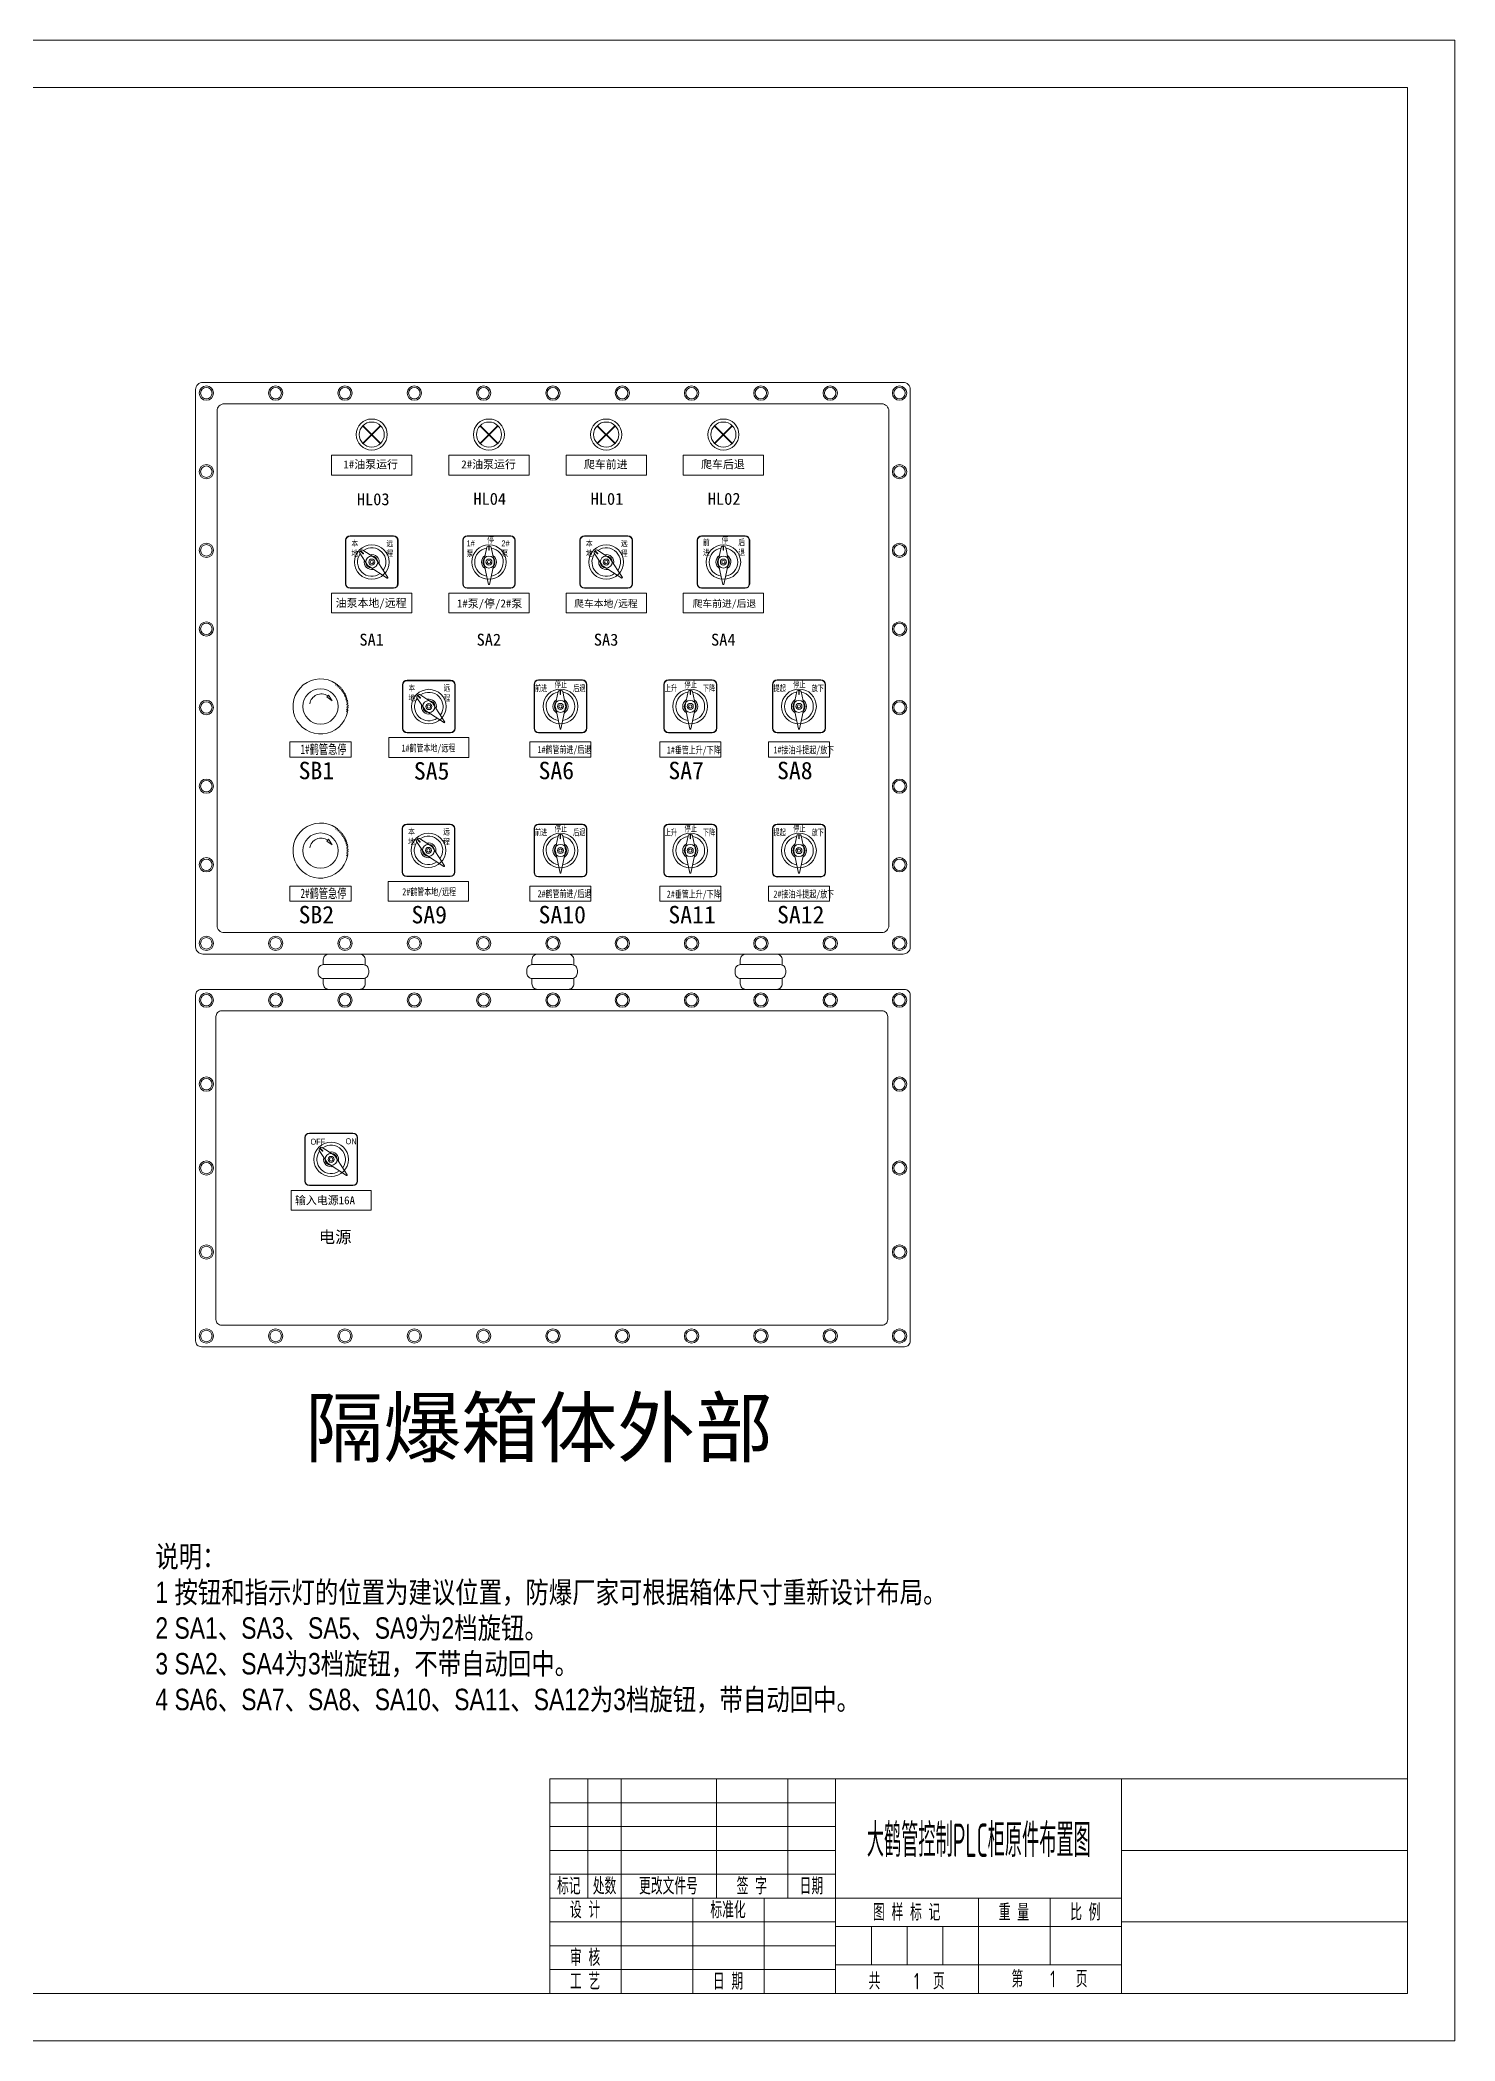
# Model space of a CAD drawing. Header units: millimetres. Extents: x 43457 to 72822, y 60284 to 123188.
# Drawn here: x 45437 to 47417, y 60284 to 63084 of the extents above; entities that cross this region are included whole.
import ezdxf
from ezdxf.enums import TextEntityAlignment as Align

# ---------------------------------------------------------------- set-up
doc = ezdxf.new("R2010")
doc.units = ezdxf.units.MM
doc.header["$LTSCALE"] = 10
doc.layers.get('0').update_dxf_attribs({"lineweight": 18})
for name, color, linetype, lineweight in [('1轮廓实线层', 7, 'Continuous', 18), ('2细线层', 4, 'Continuous', 18), ('6文字层', 3, 'Continuous', 18), ('图框层', 7, 'Continuous', 18), ('尺寸线层', 3, 'Continuous', 18)]:
    doc.layers.add(name, color=color, linetype=linetype, lineweight=lineweight)
doc.styles.add('FS', font='')
doc.styles.add('PC_TEXTSTYLE', font='', dxfattribs={"width": 0.8})
doc.styles.get("Standard").update_dxf_attribs({"font": 'isocp.shx', "width": 0.707, "bigfont": 'hztxt.shx'})
doc.styles.add('宋体', font='')
doc.styles.add('长仿宋', font='', dxfattribs={"width": 0.7, "height": 5})
doc.styles.get('FS').set_extended_font_data('SimSun')
doc.styles.get('PC_TEXTSTYLE').set_extended_font_data('幼圆')
doc.styles.get('宋体').set_extended_font_data('SimSun')
doc.styles.get('长仿宋').set_extended_font_data('SimSun')

# ---------------------------------------------------------------- blocks, each defined once
blk = doc.blocks.new('本地远程')
for p, q in [((-35, 29), (-35, -29)), ((-34.5, -29), (-34.5, 29)), ((29, 35), (-29, 35)), ((-29, 34.5), (29, 34.5)), ((34.5, 29), (34.5, -29)), ((35, -29), (35, 29)), ((-5.5, -4.1), (-16, 11.8)), ((-14.1, 15.6), (-15.6, 14.1)), ((-15, 14.7), (-11.5, 11.1)), ((-14.7, 15), (-11.1, 11.5)), ((-11.8, 16), (4.1, 5.5)), ((21.5, -20.7), (5.5, 4.1)), ((-4.1, -5.5), (20.7, -21.5)), ((20.9, -21.5), (21.5, -20.9)), ((29, -34.5), (-29, -34.5)), ((-29, -35), (29, -35))]:
    blk.add_line(p, q)
for radius in [23, 8, 4, 2.25]:
    blk.add_circle((0, 0), radius)
for centre, radius, start, end in [((-29, 29), 6, 90, 180), ((-29, 29), 5.5, 90, 180), ((29, 29), 6, 0, 90), ((29, 29), 5.5, 0, 90), ((0, 0), 19, 144.8684, 305.9981), ((-14.2, 12.7), 2, 135, 206.5651), ((-12.7, 14.2), 2, 63.4349, 135), ((-11.3, 11.3), 0.25, 225, 45), ((0, 0), 19, 324.0019, 125.1316), ((0, 0), 10, 166.6435, 283.8145), ((0, 0), 10, 346.1855, 103.3565), ((1.3, 1.3), 5, 32.9777, 56.6397), ((-1.3, -1.3), 5, 213.3603, 237.0223), ((20.8, -21.3), 0.2, 237.1169, 315), ((21.3, -20.8), 0.2, 315, 32.8831), ((-29, -29), 6, 180, 270), ((-29, -29), 5.5, 180, 270), ((29, -29), 5.5, 270, 0), ((29, -29), 6, 270, 0)]:
    blk.add_arc(centre, radius, start, end)
at = {"char_height": 8, "attachment_point": 1, "style": 'PC_TEXTSTYLE'}
for s, insert, width in [('本地', (-27.1, 28.9), 14.149), ('远程', (19.6, 28.9), 15.64)]:
    blk.add_mtext(s, dxfattribs=dict(at, insert=insert, width=width))
blk = doc.blocks.new('*U12')
for p, q in [((-35, 29), (-35, -29)), ((-34.5, -29), (-34.5, 29)), ((29, 35), (-29, 35)), ((-29, 34.5), (29, 34.5)), ((34.5, 29), (34.5, -29)), ((35, -29), (35, 29)), ((-6.8, 1), (-3, 19.6)), ((1.1, 21), (-1.1, 21)), ((-0.3, 21), (-0.3, 15.9)), ((0.2, 21), (0.2, 15.9)), ((3, 19.6), (6.8, 1)), ((-6.8, -1), (-0.6, -29.8)), ((0.6, -29.8), (6.8, -1)), ((29, -34.5), (-29, -34.5)), ((-29, -35), (29, -35)), ((-0.4, -30), (0.4, -30))]:
    blk.add_line(p, q)
for radius in [23, 8, 4, 2.25]:
    blk.add_circle((0, 0), radius)
for centre, radius, start, end in [((-29, 29), 6, 90, 180), ((-29, 29), 5.5, 90, 180), ((29, 29), 6, 0, 90), ((29, 29), 5.5, 0, 90), ((0, 0), 19, 99.8684, 260.9981), ((0, 0), 10, 121.6435, 238.8145), ((-1.9, 0), 5, 168.3603, 192.0223), ((-1.1, 19), 2, 90, 161.5651), ((0, 15.9), 0.25, 180, 0), ((1.1, 19), 2, 18.4349, 90), ((0, 0), 19, 279.0019, 80.1316), ((0, 0), 10, 301.1855, 58.3565), ((1.9, 0), 5, 347.9777, 11.6397), ((-29, -29), 6, 180, 270), ((-29, -29), 5.5, 180, 270), ((-0.4, -29.8), 0.2, 192.1169, 270), ((0.4, -29.8), 0.2, 270, 347.8831), ((29, -29), 5.5, 270, 0), ((29, -29), 6, 270, 0)]:
    blk.add_arc(centre, radius, start, end)
at = {"char_height": 8, "attachment_point": 1, "style": 'PC_TEXTSTYLE'}
for s, insert, width in [('1#泵', (-29.8, 28.9), 14.149), ('停', (-2.4, 33.6), 11), ('2#泵', (16.6, 28.9), 15.64)]:
    blk.add_mtext(s, dxfattribs=dict(at, insert=insert, width=width))
blk = doc.blocks.new('*U13')
for p, q in [((-35, 29), (-35, -29)), ((-34.5, -29), (-34.5, 29)), ((29, 35), (-29, 35)), ((-29, 34.5), (29, 34.5)), ((34.5, 29), (34.5, -29)), ((35, -29), (35, 29)), ((-6.8, 1), (-3, 19.6)), ((1.1, 21), (-1.1, 21)), ((-0.3, 21), (-0.3, 15.9)), ((0.2, 21), (0.2, 15.9)), ((3, 19.6), (6.8, 1)), ((-6.8, -1), (-0.6, -29.8)), ((0.6, -29.8), (6.8, -1)), ((29, -34.5), (-29, -34.5)), ((-29, -35), (29, -35)), ((-0.4, -30), (0.4, -30))]:
    blk.add_line(p, q)
for radius in [23, 8, 4, 2.25]:
    blk.add_circle((0, 0), radius)
for centre, radius, start, end in [((-29, 29), 6, 90, 180), ((-29, 29), 5.5, 90, 180), ((29, 29), 6, 0, 90), ((29, 29), 5.5, 0, 90), ((0, 0), 19, 99.8684, 260.9981), ((0, 0), 10, 121.6435, 238.8145), ((-1.9, 0), 5, 168.3603, 192.0223), ((-1.1, 19), 2, 90, 161.5651), ((0, 15.9), 0.25, 180, 0), ((1.1, 19), 2, 18.4349, 90), ((0, 0), 19, 279.0019, 80.1316), ((0, 0), 10, 301.1855, 58.3565), ((1.9, 0), 5, 347.9777, 11.6397), ((-29, -29), 6, 180, 270), ((-29, -29), 5.5, 180, 270), ((-0.4, -29.8), 0.2, 192.1169, 270), ((0.4, -29.8), 0.2, 270, 347.8831), ((29, -29), 5.5, 270, 0), ((29, -29), 6, 270, 0)]:
    blk.add_arc(centre, radius, start, end)
at = {"char_height": 8, "width": 11, "attachment_point": 1, "style": 'PC_TEXTSTYLE'}
for s, insert in [('前进', (-27.3, 30.2)), ('停', (-2.4, 33.6)), ('后退', (19.8, 30.2))]:
    blk.add_mtext(s, dxfattribs=dict(at, insert=insert))
blk = doc.blocks.new('急停')
for p, q in [((9.5, 13.8), (9.3, 12.9)), ((9.3, 12.9), (10.2, 13.3)), ((10.4, 13.1), (10.2, 12.2)), ((4.2, 5.9), (3.7, 5.4)), ((3.7, 5.4), (7, 2.9)), ((4.6, 6.5), (4.2, 5.9)), ((7, 2.9), (4.6, 6.5)), ((10.2, 12.2), (11, 12.6)), ((11.2, 12.4), (10.9, 11.6)), ((10.9, 11.6), (11.8, 11.9)), ((12, 11.7), (11.7, 10.8)), ((11.7, 10.8), (12.6, 11.1)), ((12.8, 10.9), (12.4, 10)), ((12.4, 10), (13.3, 10.2)), ((13.5, 10), (13, 9.2)), ((13, 9.2), (14, 9.3)), ((14.1, 9.1), (13.6, 8.3)), ((13.6, 8.3), (14.6, 8.4)), ((14.7, 8.2), (14.2, 7.5)), ((14.2, 7.5), (15.1, 7.5)), ((15.2, 7.2), (14.6, 6.5)), ((14.6, 6.5), (15.6, 6.5)), ((15.7, 6.2), (15.1, 5.6)), ((15.1, 5.6), (16, 5.5)), ((16.1, 5.2), (15.4, 4.6)), ((15.4, 4.6), (16.3, 4.4)), ((16.4, 4.1), (15.7, 3.6)), ((15.7, 3.6), (16.6, 3.4)), ((16.7, 3.1), (16, 2.6)), ((16, 2.6), (16.8, 2.3)), ((16.9, 2), (16.1, 1.5)), ((16.1, 1.5), (17, 1.2)), ((17, 0.9), (16.2, 0.5)), ((16.2, 0.5), (17.1, 0.1)), ((16.9, -3.5), (16, -3.7)), ((16, -3.7), (16.7, -4.3)), ((17, -2.4), (16.1, -2.7)), ((16.1, -2.7), (16.9, -3.2)), ((17.1, -1.3), (16.2, -1.6)), ((16.2, -1.6), (17, -2.1)), ((17.1, -0.2), (16.3, -0.6)), ((16.3, -0.6), (17.1, -1))]:
    blk.add_line(p, q)
blk.add_circle((-0.4, -0.7), 11.2)
for centre, radius, start, end in [((-0.4, -0.7), 17.5, 55.5124, 348.0594), ((-0.4, -0.7), 17.5, 51.9124, 52.8594), ((0, 0), 7.26, 55.0086, 172.0809), ((-0.4, -0.7), 17.5, 48.3124, 49.2594), ((-0.4, -0.7), 17.5, 44.7124, 45.6594), ((-0.4, -0.7), 17.5, 41.1124, 42.0594), ((-0.4, -0.7), 17.5, 37.5124, 38.4594), ((-0.4, -0.7), 17.5, 33.9124, 34.8594), ((-0.4, -0.7), 17.5, 30.3124, 31.2594), ((-0.4, -0.7), 17.5, 26.7124, 27.6594), ((-0.4, -0.7), 17.5, 23.1124, 24.0594), ((-0.4, -0.7), 17.5, 19.5124, 20.4594), ((-0.4, -0.7), 17.5, 15.9124, 16.8594), ((-0.4, -0.7), 17.5, 12.3124, 13.2594), ((-0.4, -0.7), 17.5, 8.7124, 9.6594), ((-0.4, -0.7), 17.5, 5.1124, 6.0594), ((-0.4, -0.7), 17.5, 1.5124, 2.4594), ((-0.4, -0.7), 17.5, 350.7124, 351.6594), ((-0.4, -0.7), 17.5, 354.3124, 355.2594), ((-0.4, -0.7), 17.5, 357.9124, 358.8594)]:
    blk.add_arc(centre, radius, start, end)

msp = doc.modelspace()

# ---------------------------------------------------------------- linework, layer by layer
at = {"lineweight": 40}
for p, q in [((45888.87, 62544.79), (45913.69, 62519.96)), ((45888.87, 62519.96), (45913.69, 62544.79)), ((46052.89, 62544.79), (46077.72, 62519.96)), ((46052.89, 62519.96), (46077.72, 62544.79)), ((46216.91, 62544.79), (46241.74, 62519.96)), ((46216.91, 62519.96), (46241.74, 62544.79)), ((46380.94, 62544.79), (46405.76, 62519.96)), ((46380.94, 62519.96), (46405.76, 62544.79))]:
    msp.add_line(p, q, dxfattribs=at)
for p, q in [((46195.99, 62189), (46134.65, 62189)), ((46134.65, 62188.47), (46195.99, 62188.47)), ((46377.64, 62189), (46316.3, 62189)), ((46316.3, 62188.47), (46377.64, 62188.47)), ((46529.73, 62188.99), (46468.39, 62188.99)), ((46468.39, 62188.46), (46529.73, 62188.46)), ((46128.31, 62182.66), (46128.31, 62121.32)), ((46128.83, 62121.32), (46128.83, 62182.66)), ((46158.14, 62153.07), (46162.19, 62172.75)), ((46166.44, 62174.2), (46164.2, 62174.2)), ((46165.06, 62174.2), (46165.06, 62168.85)), ((46165.58, 62174.2), (46165.58, 62168.85)), ((46168.45, 62172.75), (46172.5, 62153.07)), ((46201.81, 62182.66), (46201.81, 62121.32)), ((46202.33, 62121.32), (46202.33, 62182.66)), ((46309.95, 62182.66), (46309.95, 62121.32)), ((46310.48, 62121.32), (46310.48, 62182.66)), ((46339.79, 62153.07), (46343.84, 62172.75)), ((46348.09, 62174.2), (46345.85, 62174.2)), ((46346.7, 62174.2), (46346.7, 62168.85)), ((46347.23, 62174.2), (46347.23, 62168.85)), ((46350.09, 62172.75), (46354.15, 62153.07)), ((46383.45, 62182.66), (46383.45, 62121.32)), ((46383.98, 62121.32), (46383.98, 62182.66)), ((46462.04, 62182.64), (46462.04, 62121.3)), ((46462.57, 62121.3), (46462.57, 62182.64)), ((46491.88, 62153.06), (46495.93, 62172.73)), ((46500.18, 62174.18), (46497.94, 62174.18)), ((46498.79, 62174.18), (46498.79, 62168.84)), ((46499.32, 62174.18), (46499.32, 62168.84)), ((46502.18, 62172.73), (46506.24, 62153.06)), ((46535.54, 62182.64), (46535.54, 62121.3)), ((46536.07, 62121.3), (46536.07, 62182.64)), ((46158.15, 62150.91), (46164.69, 62120.46)), ((46165.95, 62120.46), (46172.49, 62150.91)), ((46339.8, 62150.91), (46346.33, 62120.46)), ((46347.6, 62120.46), (46354.14, 62150.91)), ((46491.89, 62150.89), (46498.42, 62120.44)), ((46499.69, 62120.44), (46506.23, 62150.89)), ((46195.99, 62115.5), (46134.65, 62115.5)), ((46134.65, 62114.97), (46195.99, 62114.97)), ((46164.89, 62120.29), (46165.75, 62120.29)), ((46377.64, 62115.5), (46316.3, 62115.5)), ((46316.3, 62114.97), (46377.64, 62114.97)), ((46346.54, 62120.29), (46347.4, 62120.29)), ((46529.73, 62115.49), (46468.39, 62115.49)), ((46468.39, 62114.96), (46529.73, 62114.96)), ((46498.63, 62120.27), (46499.49, 62120.27)), ((46128.31, 61980.94), (46128.31, 61919.6)), ((46128.83, 61919.6), (46128.83, 61980.94)), ((46195.99, 61987.28), (46134.65, 61987.28)), ((46134.65, 61986.76), (46195.99, 61986.76)), ((46158.14, 61951.35), (46162.19, 61971.03)), ((46166.44, 61972.48), (46164.2, 61972.48)), ((46165.06, 61972.48), (46165.06, 61967.13)), ((46165.58, 61972.48), (46165.58, 61967.13)), ((46168.45, 61971.03), (46172.5, 61951.35)), ((46201.81, 61980.94), (46201.81, 61919.6)), ((46202.33, 61919.6), (46202.33, 61980.94)), ((46309.95, 61980.94), (46309.95, 61919.6)), ((46310.48, 61919.6), (46310.48, 61980.94)), ((46377.64, 61987.28), (46316.3, 61987.28)), ((46316.3, 61986.76), (46377.64, 61986.76)), ((46339.79, 61951.35), (46343.84, 61971.03)), ((46348.09, 61972.48), (46345.85, 61972.48)), ((46346.7, 61972.48), (46346.7, 61967.13)), ((46347.23, 61972.48), (46347.23, 61967.13)), ((46350.09, 61971.03), (46354.15, 61951.35)), ((46383.45, 61980.94), (46383.45, 61919.6)), ((46383.98, 61919.6), (46383.98, 61980.94)), ((46462.04, 61980.92), (46462.04, 61919.58)), ((46462.57, 61919.58), (46462.57, 61980.92)), ((46529.73, 61987.27), (46468.39, 61987.27)), ((46468.39, 61986.74), (46529.73, 61986.74)), ((46491.88, 61951.34), (46495.93, 61971.01)), ((46500.18, 61972.46), (46497.94, 61972.46)), ((46498.79, 61972.46), (46498.79, 61967.12)), ((46499.32, 61972.46), (46499.32, 61967.12)), ((46502.18, 61971.01), (46506.24, 61951.34)), ((46535.54, 61980.92), (46535.54, 61919.58)), ((46536.07, 61919.58), (46536.07, 61980.92)), ((46158.15, 61949.19), (46164.69, 61918.74)), ((46165.95, 61918.74), (46172.49, 61949.19)), ((46339.8, 61949.19), (46346.33, 61918.74)), ((46347.6, 61918.74), (46354.14, 61949.19)), ((46491.89, 61949.17), (46498.42, 61918.72)), ((46499.69, 61918.72), (46506.23, 61949.17)), ((46195.99, 61913.78), (46134.65, 61913.78)), ((46134.65, 61913.26), (46195.99, 61913.26)), ((46164.89, 61918.57), (46165.75, 61918.57)), ((46377.64, 61913.78), (46316.3, 61913.78)), ((46316.3, 61913.26), (46377.64, 61913.26)), ((46346.54, 61918.57), (46347.4, 61918.57)), ((46529.73, 61913.77), (46468.39, 61913.77)), ((46468.39, 61913.24), (46529.73, 61913.24)), ((46498.63, 61918.55), (46499.49, 61918.55)), ((45807.7, 61548.6), (45807.7, 61487.7)), ((45808.23, 61487.7), (45808.23, 61548.6)), ((45874.9, 61554.9), (45814, 61554.9)), ((45814, 61554.37), (45874.9, 61554.37)), ((45880.68, 61548.6), (45880.68, 61487.7)), ((45881.2, 61487.7), (45881.2, 61548.6)), ((45838.65, 61513.87), (45827.68, 61530.53)), ((45829.65, 61534.52), (45828.08, 61532.95)), ((45828.68, 61533.55), (45832.43, 61529.8)), ((45829.05, 61533.92), (45832.8, 61530.17)), ((45832.07, 61534.92), (45848.73, 61523.95)), ((45867.04, 61496.45), (45850.25, 61522.42)), ((45840.18, 61512.35), (45866.15, 61495.56)), ((45866.41, 61495.59), (45867.01, 61496.19)), ((45874.9, 61481.92), (45814, 61481.92)), ((45814, 61481.4), (45874.9, 61481.4))]:
    msp.add_line(p, q)
for centre, radius in [((46165.32, 62151.99), 24.32), ((46165.32, 62151.99), 8.46), ((46346.97, 62151.99), 24.32), ((46346.97, 62151.99), 8.46), ((46499.06, 62151.97), 24.32), ((46499.06, 62151.97), 8.46), ((46165.32, 62151.99), 4.23), ((46165.32, 62151.99), 2.38), ((46346.97, 62151.99), 4.23), ((46346.97, 62151.99), 2.38), ((46499.06, 62151.97), 4.23), ((46499.06, 62151.97), 2.38), ((46165.32, 61950.27), 24.32), ((46346.97, 61950.27), 24.32), ((46499.06, 61950.25), 24.32), ((46165.32, 61950.27), 8.46), ((46165.32, 61950.27), 4.23), ((46165.32, 61950.27), 2.38), ((46346.97, 61950.27), 8.46), ((46346.97, 61950.27), 4.23), ((46346.97, 61950.27), 2.38), ((46499.06, 61950.25), 8.46), ((46499.06, 61950.25), 4.23), ((46499.06, 61950.25), 2.38), ((45844.45, 61518.15), 24.15), ((45844.45, 61518.15), 8.4), ((45844.45, 61518.15), 4.2), ((45844.45, 61518.15), 2.36)]:
    msp.add_circle(centre, radius)
for centre, radius, start, end in [((46134.65, 62182.66), 6.35, 90, 180), ((46134.65, 62182.66), 5.82, 90, 180), ((46195.99, 62182.66), 6.35, 0, 90), ((46195.99, 62182.66), 5.82, 0, 90), ((46316.3, 62182.66), 6.35, 90, 180), ((46316.3, 62182.66), 5.82, 90, 180), ((46377.64, 62182.66), 6.35, 0, 90), ((46377.64, 62182.66), 5.82, 0, 90), ((46468.39, 62182.64), 6.35, 90, 180), ((46468.39, 62182.64), 5.82, 90, 180), ((46529.73, 62182.64), 6.35, 0, 90), ((46529.73, 62182.64), 5.82, 0, 90), ((46165.32, 62151.99), 20.09, 99.86844, 260.99807), ((46165.32, 62151.99), 10.58, 121.64347, 238.81453), ((46164.2, 62172.08), 2.12, 90, 161.56505), ((46165.32, 62168.85), 0.264, 180, 0), ((46166.44, 62172.08), 2.12, 18.43495, 90), ((46165.32, 62151.99), 20.09, 279.00193, 80.13156), ((46165.32, 62151.99), 10.58, 301.18547, 58.35653), ((46346.97, 62151.99), 20.09, 99.86844, 260.99807), ((46346.97, 62151.99), 10.58, 121.64347, 238.81453), ((46345.85, 62172.08), 2.12, 90, 161.56505), ((46346.97, 62168.85), 0.264, 180, 0), ((46348.09, 62172.08), 2.12, 18.43495, 90), ((46346.97, 62151.99), 20.09, 279.00193, 80.13156), ((46346.97, 62151.99), 10.58, 301.18547, 58.35653), ((46499.06, 62151.97), 20.09, 99.86844, 260.99807), ((46499.06, 62151.97), 10.58, 121.64347, 238.81453), ((46497.94, 62172.06), 2.12, 90, 161.56505), ((46499.06, 62168.84), 0.264, 180, 0), ((46500.18, 62172.06), 2.12, 18.43495, 90), ((46499.06, 62151.97), 20.09, 279.00193, 80.13156), ((46499.06, 62151.97), 10.58, 301.18547, 58.35653), ((46163.32, 62152.01), 5.29, 168.36027, 192.02235), ((46167.32, 62152.01), 5.29, 347.97765, 11.63973), ((46344.97, 62152.01), 5.29, 168.36027, 192.02235), ((46348.97, 62152.01), 5.29, 347.97765, 11.63973), ((46497.06, 62151.99), 5.29, 168.36027, 192.02235), ((46501.06, 62151.99), 5.29, 347.97765, 11.63973), ((46134.65, 62121.32), 6.35, 180, 270), ((46134.65, 62121.32), 5.82, 180, 270), ((46164.89, 62120.5), 0.212, 192.11694, 270), ((46165.75, 62120.5), 0.212, 270, 347.88306), ((46195.99, 62121.32), 5.82, 270, 0), ((46195.99, 62121.32), 6.35, 270, 0), ((46316.3, 62121.32), 6.35, 180, 270), ((46316.3, 62121.32), 5.82, 180, 270), ((46346.54, 62120.5), 0.212, 192.11694, 270), ((46347.4, 62120.5), 0.212, 270, 347.88306), ((46377.64, 62121.32), 5.82, 270, 0), ((46377.64, 62121.32), 6.35, 270, 0), ((46468.39, 62121.3), 6.35, 180, 270), ((46468.39, 62121.3), 5.82, 180, 270), ((46498.63, 62120.48), 0.212, 192.11694, 270), ((46499.49, 62120.48), 0.212, 270, 347.88306), ((46529.73, 62121.3), 5.82, 270, 0), ((46529.73, 62121.3), 6.35, 270, 0), ((46134.65, 61980.94), 6.35, 90, 180), ((46134.65, 61980.94), 5.82, 90, 180), ((46165.32, 61950.27), 20.09, 99.86844, 260.99807), ((46164.2, 61970.36), 2.12, 90, 161.56505), ((46165.32, 61967.13), 0.264, 180, 0), ((46166.44, 61970.36), 2.12, 18.43495, 90), ((46165.32, 61950.27), 20.09, 279.00193, 80.13156), ((46195.99, 61980.94), 6.35, 0, 90), ((46195.99, 61980.94), 5.82, 0, 90), ((46316.3, 61980.94), 6.35, 90, 180), ((46316.3, 61980.94), 5.82, 90, 180), ((46346.97, 61950.27), 20.09, 99.86844, 260.99807), ((46345.85, 61970.36), 2.12, 90, 161.56505), ((46346.97, 61967.13), 0.264, 180, 0), ((46348.09, 61970.36), 2.12, 18.43495, 90), ((46346.97, 61950.27), 20.09, 279.00193, 80.13156), ((46377.64, 61980.94), 6.35, 0, 90), ((46377.64, 61980.94), 5.82, 0, 90), ((46468.39, 61980.92), 6.35, 90, 180), ((46468.39, 61980.92), 5.82, 90, 180), ((46499.06, 61950.25), 20.09, 99.86844, 260.99807), ((46497.94, 61970.34), 2.12, 90, 161.56505), ((46499.06, 61967.12), 0.264, 180, 0), ((46500.18, 61970.34), 2.12, 18.43495, 90), ((46499.06, 61950.25), 20.09, 279.00193, 80.13156), ((46529.73, 61980.92), 6.35, 0, 90), ((46529.73, 61980.92), 5.82, 0, 90), ((46165.32, 61950.27), 10.58, 121.64347, 238.81453), ((46163.32, 61950.29), 5.29, 168.36027, 192.02235), ((46165.32, 61950.27), 10.58, 301.18547, 58.35653), ((46167.32, 61950.29), 5.29, 347.97765, 11.63973), ((46346.97, 61950.27), 10.58, 121.64347, 238.81453), ((46344.97, 61950.29), 5.29, 168.36027, 192.02235), ((46346.97, 61950.27), 10.58, 301.18547, 58.35653), ((46348.97, 61950.29), 5.29, 347.97765, 11.63973), ((46499.06, 61950.25), 10.58, 121.64347, 238.81453), ((46497.06, 61950.27), 5.29, 168.36027, 192.02235), ((46499.06, 61950.25), 10.58, 301.18547, 58.35653), ((46501.06, 61950.27), 5.29, 347.97765, 11.63973), ((46134.65, 61919.6), 6.35, 180, 270), ((46134.65, 61919.6), 5.82, 180, 270), ((46164.89, 61918.78), 0.212, 192.11694, 270), ((46165.75, 61918.78), 0.212, 270, 347.88306), ((46195.99, 61919.6), 5.82, 270, 0), ((46195.99, 61919.6), 6.35, 270, 0), ((46316.3, 61919.6), 6.35, 180, 270), ((46316.3, 61919.6), 5.82, 180, 270), ((46346.54, 61918.78), 0.212, 192.11694, 270), ((46347.4, 61918.78), 0.212, 270, 347.88306), ((46377.64, 61919.6), 5.82, 270, 0), ((46377.64, 61919.6), 6.35, 270, 0), ((46468.39, 61919.58), 6.35, 180, 270), ((46468.39, 61919.58), 5.82, 180, 270), ((46498.63, 61918.76), 0.212, 192.11694, 270), ((46499.49, 61918.76), 0.212, 270, 347.88306), ((46529.73, 61919.58), 5.82, 270, 0), ((46529.73, 61919.58), 6.35, 270, 0), ((45814, 61548.6), 6.3, 90, 180), ((45814, 61548.6), 5.77, 90, 180), ((45874.9, 61548.6), 6.3, 0, 90), ((45874.9, 61548.6), 5.77, 0, 90), ((45844.45, 61518.15), 19.95, 144.86844, 305.99807), ((45829.56, 61531.47), 2.1, 135, 206.56505), ((45831.13, 61533.04), 2.1, 63.43495, 135), ((45832.61, 61529.99), 0.262, 225, 45), ((45844.45, 61518.15), 19.95, 324.00193, 125.13156), ((45844.45, 61518.15), 10.5, 166.64347, 283.81453), ((45844.45, 61518.15), 10.5, 346.18547, 103.35653), ((45845.85, 61519.56), 5.25, 32.97765, 56.63973), ((45843.04, 61516.76), 5.25, 213.36027, 237.02235), ((45866.26, 61495.74), 0.21, 237.11694, 315), ((45866.86, 61496.34), 0.21, 315, 32.88306), ((45814, 61487.7), 6.3, 180, 270), ((45814, 61487.7), 5.77, 180, 270), ((45874.9, 61487.7), 5.77, 270, 0), ((45874.9, 61487.7), 6.3, 270, 0)]:
    msp.add_arc(centre, radius, start, end)
at = {"layer": '1轮廓实线层'}
for p, q in [((47350.39, 60651.12), (46150.39, 60651.12)), ((46150.39, 60351.12), (46150.39, 60651.12)), ((46150.39, 60351.12), (47350.39, 60351.12))]:
    msp.add_line(p, q, dxfattribs=at)
for points in [[(45654.79, 62595.37, -0.4142136), (45664.79, 62605.37), (46644.79, 62605.37, -0.4142136), (46654.79, 62595.37), (46654.79, 61815.37, -0.4142136), (46644.79, 61805.37), (45664.79, 61805.37, -0.4142136), (45654.79, 61815.37)], [(45684.79, 62565.37, -0.4142136), (45694.79, 62575.37), (46614.79, 62575.37, -0.4142136), (46624.79, 62565.37), (46624.79, 61845.37, -0.4142136), (46614.79, 61835.37), (45694.79, 61835.37, -0.4142136), (45684.79, 61845.37)], [(45826.05, 61782.59, -0.4142136), (45834.05, 61790.59), (45889.05, 61790.59, -0.4142136), (45897.05, 61782.59), (45897.05, 61779.24, -0.4142136), (45889.05, 61771.24), (45834.05, 61771.24, -0.4142136), (45826.05, 61779.24)], [(46118.04, 61782.59, -0.4142136), (46126.04, 61790.59), (46181.05, 61790.59, -0.4142136), (46189.05, 61782.59), (46189.05, 61779.24, -0.4142136), (46181.05, 61771.24), (46126.04, 61771.24, -0.4142136), (46118.04, 61779.24)], [(46409.58, 61782.59, -0.4142136), (46417.58, 61790.59), (46472.59, 61790.59, -0.4142136), (46480.59, 61782.59), (46480.59, 61779.24, -0.4142136), (46472.59, 61771.24), (46417.58, 61771.24, -0.4142136), (46409.58, 61779.24)], [(45654.79, 61747.96, -0.4142136), (45662.79, 61755.96), (46646.79, 61755.96, -0.4142136), (46654.79, 61747.96), (46654.79, 61263.96, -0.4142136), (46646.79, 61255.96), (45662.79, 61255.96, -0.4142136), (45654.79, 61263.96)], [(45683.28, 61717.96, -0.4142136), (45691.28, 61725.96), (46615.28, 61725.96, -0.4142136), (46623.28, 61717.96), (46623.28, 61293.96, -0.4142136), (46615.28, 61285.96), (45691.28, 61285.96, -0.4142136), (45683.28, 61293.96)]]:
    msp.add_lwpolyline(points, format="xyb", close=True, dxfattribs=at)
for points in [[(45845.09, 62503.55), (45957.47, 62503.55), (45957.47, 62475.73), (45845.09, 62475.73)], [(46009.11, 62503.55), (46121.49, 62503.55), (46121.49, 62475.73), (46009.11, 62475.73)], [(46173.14, 62503.55), (46285.52, 62503.55), (46285.52, 62475.73), (46173.14, 62475.73)], [(46337.16, 62503.55), (46449.54, 62503.55), (46449.54, 62475.73), (46337.16, 62475.73)], [(45845.09, 62310.56), (45957.47, 62310.56), (45957.47, 62282.74), (45845.09, 62282.74)], [(46009.11, 62310.56), (46121.49, 62310.56), (46121.49, 62282.74), (46009.11, 62282.74)], [(46173.14, 62310.56), (46285.52, 62310.56), (46285.52, 62282.74), (46173.14, 62282.74)], [(46337.16, 62310.56), (46449.54, 62310.56), (46449.54, 62282.74), (46337.16, 62282.74)], [(45924.95, 62108.32), (46037.33, 62108.32), (46037.33, 62080.51), (45924.95, 62080.51)], [(45786.85, 62102.32), (45872.27, 62102.32), (45872.27, 62081.09), (45786.85, 62081.09)], [(46122.61, 62102.32), (46208.03, 62102.32), (46208.03, 62081.09), (46122.61, 62081.09)], [(46304.26, 62102.32), (46389.68, 62102.32), (46389.68, 62081.09), (46304.26, 62081.09)], [(46456.35, 62102.32), (46541.77, 62102.32), (46541.77, 62081.09), (46456.35, 62081.09)], [(45786.85, 61900.6), (45872.27, 61900.6), (45872.27, 61879.37), (45786.85, 61879.37)], [(45924.42, 61907.13), (46036.8, 61907.13), (46036.8, 61879.31), (45924.42, 61879.31)], [(46122.61, 61900.6), (46208.03, 61900.6), (46208.03, 61879.37), (46122.61, 61879.37)], [(46304.26, 61900.6), (46389.68, 61900.6), (46389.68, 61879.37), (46304.26, 61879.37)], [(46456.35, 61900.6), (46541.77, 61900.6), (46541.77, 61879.37), (46456.35, 61879.37)], [(45788.26, 61474.75), (45900.64, 61474.75), (45900.64, 61446.93), (45788.26, 61446.93)]]:
    msp.add_lwpolyline(points, close=True, dxfattribs=at)
for points in [[(45833.44, 61790.57), (45833.44, 61797.37, -0.4142136), (45841.44, 61805.37), (45884.17, 61805.37, -0.4142136), (45892.17, 61797.37), (45892.17, 61789.96)], [(46125.43, 61790.57), (46125.43, 61797.37, -0.4142136), (46133.43, 61805.37), (46176.16, 61805.37, -0.4142136), (46184.16, 61797.37), (46184.16, 61789.96)], [(46416.97, 61790.57), (46416.97, 61797.37, -0.4142136), (46424.97, 61805.37), (46467.7, 61805.37, -0.4142136), (46475.7, 61797.37), (46475.7, 61789.96)], [(45892.17, 61771.87), (45892.17, 61763.96, -0.4142136), (45884.17, 61755.96), (45841.44, 61755.96, -0.4142136), (45833.44, 61763.96), (45833.44, 61771.26)], [(46184.16, 61771.87), (46184.16, 61763.96, -0.4142136), (46176.16, 61755.96), (46133.43, 61755.96, -0.4142136), (46125.43, 61763.96), (46125.43, 61771.26)], [(46475.7, 61771.87), (46475.7, 61763.96, -0.4142136), (46467.7, 61755.96), (46424.97, 61755.96, -0.4142136), (46416.97, 61763.96), (46416.97, 61771.26)]]:
    msp.add_lwpolyline(points, format="xyb", dxfattribs=at)
for centre, radius in [((45669.79, 62590.37), 10), ((45669.79, 62590.37), 8), ((45766.79, 62590.37), 10), ((45766.79, 62590.37), 8), ((45863.79, 62590.37), 10), ((45863.79, 62590.37), 8), ((45960.79, 62590.37), 10), ((45960.79, 62590.37), 8), ((46057.79, 62590.37), 10), ((46057.79, 62590.37), 8), ((46154.79, 62590.37), 10), ((46154.79, 62590.37), 8), ((46251.79, 62590.37), 10), ((46251.79, 62590.37), 8), ((46348.79, 62590.37), 10), ((46348.79, 62590.37), 8), ((46445.79, 62590.37), 10), ((46445.79, 62590.37), 8), ((46542.79, 62590.37), 10), ((46542.79, 62590.37), 8), ((46639.79, 62590.37), 10), ((46639.79, 62590.37), 8), ((45901.28, 62532.38), 21.75), ((46065.3, 62532.38), 21.75), ((46229.33, 62532.38), 21.75), ((46393.35, 62532.38), 21.75), ((45901.28, 62532.38), 17.55), ((46065.3, 62532.38), 17.55), ((46229.33, 62532.38), 17.55), ((46393.35, 62532.38), 17.55), ((45669.79, 62480.37), 10), ((45669.79, 62480.37), 8), ((46639.79, 62480.37), 10), ((46639.79, 62480.37), 8), ((45669.79, 62370.37), 10), ((45669.79, 62370.37), 8), ((46639.79, 62370.37), 10), ((46639.79, 62370.37), 8), ((45669.79, 62260.37), 10), ((45669.79, 62260.37), 8), ((46639.79, 62260.37), 10), ((46639.79, 62260.37), 8), ((45669.79, 62150.37), 10), ((46639.79, 62150.37), 10), ((45669.79, 62150.37), 8), ((46639.79, 62150.37), 8), ((45669.79, 62040.37), 10), ((45669.79, 62040.37), 8), ((46639.79, 62040.37), 10), ((46639.79, 62040.37), 8), ((45669.79, 61930.37), 10), ((45669.79, 61930.37), 8), ((46639.79, 61930.37), 10), ((46639.79, 61930.37), 8), ((45669.79, 61820.37), 10), ((45669.79, 61820.37), 8), ((45766.79, 61820.37), 10), ((45766.79, 61820.37), 8), ((45863.79, 61820.37), 10), ((45863.79, 61820.37), 8), ((45960.79, 61820.37), 10), ((45960.79, 61820.37), 8), ((46057.79, 61820.37), 10), ((46057.79, 61820.37), 8), ((46154.79, 61820.37), 10), ((46154.79, 61820.37), 8), ((46251.79, 61820.37), 10), ((46251.79, 61820.37), 8), ((46348.79, 61820.37), 10), ((46348.79, 61820.37), 8), ((46445.79, 61820.37), 10), ((46445.79, 61820.37), 8), ((46542.79, 61820.37), 10), ((46542.79, 61820.37), 8), ((46639.79, 61820.37), 10), ((46639.79, 61820.37), 8), ((45669.79, 61740.96), 10), ((45669.79, 61740.96), 8), ((45766.79, 61740.96), 10), ((45766.79, 61740.96), 8), ((45863.79, 61740.96), 10), ((45863.79, 61740.96), 8), ((45960.79, 61740.96), 10), ((45960.79, 61740.96), 8), ((46057.79, 61740.96), 10), ((46057.79, 61740.96), 8), ((46154.79, 61740.96), 10), ((46154.79, 61740.96), 8), ((46251.79, 61740.96), 10), ((46251.79, 61740.96), 8), ((46348.79, 61740.96), 10), ((46348.79, 61740.96), 8), ((46445.79, 61740.96), 10), ((46445.79, 61740.96), 8), ((46542.79, 61740.96), 10), ((46542.79, 61740.96), 8), ((46639.79, 61740.96), 10), ((46639.79, 61740.96), 8), ((45669.79, 61623.46), 10), ((45669.79, 61623.46), 8), ((46639.79, 61623.46), 10), ((46639.79, 61623.46), 8), ((45669.79, 61505.96), 10), ((45669.79, 61505.96), 8), ((46639.79, 61505.96), 10), ((46639.79, 61505.96), 8), ((45669.79, 61388.46), 10), ((45669.79, 61388.46), 8), ((46639.79, 61388.46), 10), ((46639.79, 61388.46), 8), ((45669.79, 61270.96), 10), ((45669.79, 61270.96), 8), ((45766.79, 61270.96), 10), ((45766.79, 61270.96), 8), ((45863.79, 61270.96), 10), ((45863.79, 61270.96), 8), ((45960.79, 61270.96), 10), ((45960.79, 61270.96), 8), ((46057.79, 61270.96), 10), ((46057.79, 61270.96), 8), ((46154.79, 61270.96), 10), ((46154.79, 61270.96), 8), ((46251.79, 61270.96), 10), ((46251.79, 61270.96), 8), ((46348.79, 61270.96), 10), ((46348.79, 61270.96), 8), ((46445.79, 61270.96), 10), ((46445.79, 61270.96), 8), ((46542.79, 61270.96), 10), ((46542.79, 61270.96), 8), ((46639.79, 61270.96), 10), ((46639.79, 61270.96), 8)]:
    msp.add_circle(centre, radius, dxfattribs=at)
at = {"layer": '2细线层'}
for p, q in [((47417.05, 63084.45), (43457.05, 63084.45)), ((47417.05, 63084.45), (47417.05, 60284.45)), ((46203.72, 60484.45), (46203.72, 60651.12)), ((46250.39, 60484.45), (46250.39, 60651.12)), ((46383.72, 60484.45), (46383.72, 60651.12)), ((46483.72, 60484.45), (46483.72, 60651.12)), ((46550.39, 60351.12), (46550.39, 60651.12)), ((46950.39, 60351.12), (46950.39, 60651.12)), ((46150.39, 60617.78), (46550.39, 60617.78)), ((46150.39, 60584.45), (46550.39, 60584.45)), ((46150.39, 60551.12), (46550.39, 60551.12)), ((46950.39, 60551.12), (47350.39, 60551.12)), ((46150.39, 60517.78), (46550.39, 60517.78)), ((46150.39, 60484.45), (46950.39, 60484.45)), ((46250.39, 60351.12), (46250.39, 60484.45)), ((46350.39, 60351.12), (46350.39, 60484.45)), ((46450.39, 60351.12), (46450.39, 60484.45)), ((46750.39, 60351.12), (46750.39, 60484.45)), ((46850.39, 60391.12), (46850.39, 60484.45)), ((46150.39, 60451.12), (46550.39, 60451.12)), ((46550.39, 60444.45), (46950.39, 60444.45)), ((46600.39, 60391.12), (46600.39, 60444.45)), ((46650.39, 60391.12), (46650.39, 60444.45)), ((46700.39, 60391.12), (46700.39, 60444.45)), ((46950.39, 60451.12), (47350.39, 60451.12)), ((46150.39, 60417.78), (46550.39, 60417.78)), ((46150.39, 60384.45), (46550.39, 60384.45)), ((46550.39, 60391.12), (46950.39, 60391.12)), ((47417.05, 60284.45), (43457.05, 60284.45))]:
    msp.add_line(p, q, dxfattribs=at)
at = {"layer": '图框层'}
for p, q in [((47350.39, 63017.78), (43623.72, 63017.78)), ((47350.39, 63017.78), (47350.39, 60351.12)), ((47350.39, 60351.12), (47350.39, 60651.12)), ((43623.72, 60351.12), (47350.39, 60351.12))]:
    msp.add_line(p, q, dxfattribs=at)

# ---------------------------------------------------------------- block references
at = {"lineweight": 25, "xscale": 2.203237410070869, "yscale": 2.203237410070869, "zscale": 2.203237410070943}
for p in [(45830.45, 62153.43), (45830.45, 61951.71)]:
    msp.add_blockref('急停', p, dxfattribs=at)
at = {"layer": '1轮廓实线层', "xscale": 1.049999999999272, "yscale": 1.049999999999272, "zscale": 1.05}
for name, p in [('本地远程', (45901.28, 62353.96)), ('*U12', (46065.3, 62353.96)), ('本地远程', (46229.33, 62353.96)), ('*U13', (46393.35, 62353.96)), ('本地远程', (45981.14, 62151.72)), ('本地远程', (45980.61, 61950.53))]:
    msp.add_blockref(name, p, dxfattribs=at)

# ---------------------------------------------------------------- texts
at = {"color": 3, "style": 'FS'}
for s, height, p in [('HL03', 16.792, (45880.46, 62433.5)), ('HL04', 16.792, (46043.54, 62434.03)), ('HL01', 16.792, (46207.57, 62434.03)), ('HL02', 16.792, (46371.59, 62434.03)), ('SA1', 16.792, (45883.97, 62236.94)), ('SA2', 16.792, (46047.99, 62236.94)), ('SA3', 16.792, (46212.01, 62236.94)), ('SA4', 16.792, (46376.04, 62236.94)), ('SB1', 24.355, (45798.95, 62050.12)), ('SA5', 24.355, (45960.23, 62049.54)), ('SA6', 24.355, (46134.71, 62050.12)), ('SA7', 24.355, (46316.36, 62050.12)), ('SA8', 24.355, (46468.45, 62050.12)), ('SB2', 24.355, (45798.95, 61848.4)), ('SA9', 24.355, (45956.84, 61848.34)), ('SA10', 24.355, (46134.71, 61848.4)), ('SA11', 24.355, (46316.36, 61848.4)), ('SA12', 24.355, (46468.45, 61848.4)), ('电源', 16.792, (45827.14, 61401.12)), ('隔爆箱体外部', 80, (45808.12, 61102.7))]:
    msp.add_text(s, height=height, dxfattribs=at).set_placement(p)
at = {"style": 'PC_TEXTSTYLE', "width": 0.8}
for s, p in [('OFF', (45815.58, 61538.68)), ('ON', (45864.65, 61539.27))]:
    msp.add_text(s, height=8.4, dxfattribs=at).set_placement(p)
at = {"layer": '1轮廓实线层', "style": '宋体'}
for s, height, p in [('1#油泵运行', 11.2, (45861.6, 62485.05)), ('2#油泵运行', 11.2, (46026.58, 62485.05)), ('爬车前进', 11.2, (46198.1, 62485.05)), ('爬车后退', 11.2, (46362.12, 62485.05)), ('油泵本地/远程', 11.2, (45850.7, 62291.03)), ('1#泵/停/2#泵', 11.2, (46020.34, 62290.37)), ('爬车本地/远程', 9.8, (46184.46, 62291.03)), ('爬车前进/后退', 9.8, (46350.21, 62291.03)), ('输入电源16A', 11.2, (45793.88, 61455.21))]:
    msp.add_text(s, height=height, dxfattribs=at).set_placement(p)
at = {"layer": '1轮廓实线层', "style": '长仿宋', "width": 0.7}
for s, height, p in [('停止', 8.813, (46157.28, 62178.4)), ('停止', 8.813, (46338.93, 62178.4)), ('停止', 8.813, (46491.02, 62178.39)), ('前进', 8.813, (46129.58, 62173.05)), ('后退', 8.813, (46182.99, 62173.05)), ('上升', 8.813, (46311.23, 62173.05)), ('下降', 8.813, (46364.63, 62173.05)), ('提起', 8.813, (46463.32, 62173.04)), ('放下', 8.813, (46516.72, 62173.04)), ('1#鹤管急停', 13.219, (45801.6, 62085.46)), ('1#鹤管本地/远程', 9.915, (45942.93, 62088.79)), ('1#鹤管前进/后退', 9.915, (46133.21, 62086.65)), ('1#垂管上升/下降', 9.915, (46314.08, 62086.04)), ('1#接油斗提起/放下', 9.915, (46463.31, 62086.1)), ('前进', 8.813, (46129.58, 61971.33)), ('停止', 8.813, (46157.28, 61976.68)), ('后退', 8.813, (46182.99, 61971.33)), ('上升', 8.813, (46311.23, 61971.33)), ('停止', 8.813, (46338.93, 61976.68)), ('下降', 8.813, (46364.63, 61971.33)), ('提起', 8.813, (46463.32, 61971.32)), ('停止', 8.813, (46491.02, 61976.67)), ('放下', 8.813, (46516.72, 61971.32)), ('2#鹤管急停', 13.219, (45801.6, 61883.74)), ('2#鹤管本地/远程', 9.915, (45943.91, 61887.6)), ('2#鹤管前进/后退', 9.915, (46133.21, 61884.93)), ('2#垂管上升/下降', 9.915, (46314.08, 61884.32)), ('2#接油斗提起/放下', 9.915, (46463.31, 61884.38))]:
    msp.add_text(s, height=height, dxfattribs=at).set_placement(p)
at = {"layer": '6文字层', "width": 0.707}
for s, p in [('标记', (46177.05, 60501.12)), ('处数', (46227.05, 60501.12))]:
    msp.add_text(s, height=23.333, dxfattribs=at).set_placement(p, align=Align.MIDDLE_CENTER)
at = {"layer": '6文字层', "char_height": 23.333, "attachment_point": 5}
for s, insert, width in [(' 更改文件号 ', (46311.75, 60501.12), 139.6325), (' 签 字 ', (46428.42, 60501.12), 81.305), (' 日期 ', (46511.75, 60501.12), 65.3975), (' 设 计 ', (46195.08, 60467.82), 81.305), (' 标准化 ', (46395.08, 60467.82), 90.9673), (' 图 样 标 记 ', (46645.08, 60464.45), 163.4348), (' 重 量 ', (46795.08, 60464.45), 81.305), (' 比 例 ', (46895.08, 60464.45), 81.305), (' 审 核 ', (46195.08, 60401.12), 81.305), (' 工 艺 ', (46195.08, 60367.78), 81.305), (' 日 期 ', (46395.08, 60367.78), 81.305), ('共     1  页', (46649.7, 60368.13), 169.297), ('第    1   页', (46849.7, 60371.12), 169.0908)]:
    msp.add_mtext(s, dxfattribs=dict(at, insert=insert, width=width))
at = {"layer": '6文字层', "width": 0.515562}
msp.add_attdef('大鹤管控制PLC柜原件布置图', (46593.97, 60542.02), '', height=46.67, dxfattribs=at)
at = {"layer": '尺寸线层', "insert": (45598.45, 60977.37), "char_height": 30, "width": 1428.9872, "attachment_point": 1, "style": 'PC_TEXTSTYLE'}
msp.add_mtext('说明：\\P1 按钮和指示灯的位置为建议位置，防爆厂家可根据箱体尺寸重新设计布局。\\P2 SA1、SA3、SA5、SA9为2档旋钮。\\P3 SA2、SA4为3档旋钮，不带自动回中。\\P4 SA6、SA7、SA8、SA10、SA11、SA12为3档旋钮，带自动回中。', dxfattribs=at)

doc.saveas('drawing.dxf')
